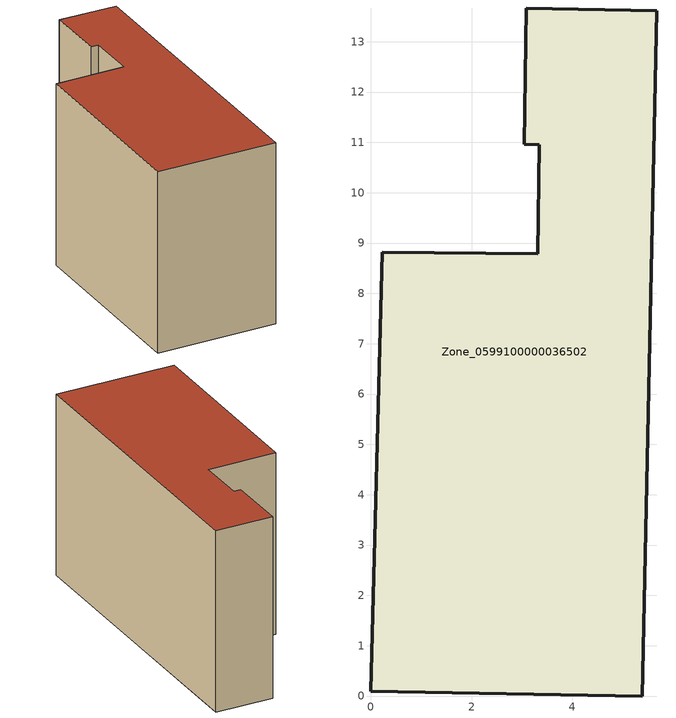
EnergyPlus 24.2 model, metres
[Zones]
Zone_0599100000036502
 floor ground (C_G): 0,0.09 0.23,8.82 3.32,8.79 3.35,10.95 3.05,10.96 3.09,13.67 5.68,13.62 5.39,0 z0
 wall outside (C_F): 0.23,8.82 0,0.09 5.39,0 5.68,13.62 3.09,13.67 3.05,10.96 3.35,10.95 3.32,8.79 0.23,8.82 z0:8.19
 roof outside (C_R): 3.35,10.95 3.32,8.79 0.23,8.82 0,0.09 5.39,0 5.68,13.62 3.09,13.67 3.05,10.96 z8.19
[BUILDING]
Pand.0599100000036502: North Axis=0; Terrain=City; Loads Convergence Tolerance Value=0.04; Temperature Convergence Tolerance Value=0.4; Solar Distribution=FullExterior; Maximum Number of Warmup Days=25; Minimum Number of Warmup Days=1
[Site:Location]
Rotterdam.The.Hague.AP_ZH_NLD Design_Conditions: Latitude=51.96; Longitude=4.45; Time Zone=1; Elevation=-4.5
[SITE:GROUNDTEMPERATURE:BUILDINGSURFACE]
18, 18, 18, 18, 18, 18, 18, 18, 18, 18, 18, 18
[MATERIAL] Thermal Absorptance=0.9; Solar Absorptance=0.7; Visible Absorptance=0.7
Name | Roughness | Thickness | Conductivity | Density | Specific Heat
G.TI.1975-1991 | MediumSmooth | 0.15 | 0.288461 | 540 | 1210
F.TI.1975-1991 | Rough | 0.3 | 0.230769 | 1920 | 840
R.TI.1975-1991 | MediumRough | 0.2 | 0.153846 | 1500 | 1000
[CONSTRUCTION]
C_G: G.TI.1975-1991
C_F: F.TI.1975-1991
C_R: R.TI.1975-1991
[ZONE]
Zone_0599100000036502: Type=1; Multiplier=1; Ceiling Height=Autocalculate; Volume=Autocalculate; Floor Area=autocalculate; Part of Total Floor Area=Yes
[ZONEINFILTRATION:DESIGNFLOWRATE]
Infil_Zone_0599100000036502: Zone or ZoneList or Space or SpaceList=Zone_0599100000036502; Schedule=AlwaysOn; Design Flow Rate Calculation Method=Flow/Area; Flow Rate per Floor Area=0.003; Constant Term Coefficient=1; Temperature Term Coefficient=0; Velocity Term Coefficient=0; Velocity Squared Term Coefficient=0
[HVACTEMPLATE:ZONE:IDEALLOADSAIRSYSTEM]
Zone_0599100000036502: Maximum Heating Supply Air Temperature=50; Minimum Cooling Supply Air Temperature=13; Maximum Heating Supply Air Humidity Ratio=0.0156; Minimum Cooling Supply Air Humidity Ratio=0.0077; Heating Limit=NoLimit; Cooling Limit=NoLimit; Dehumidification Control Type=ConstantSensibleHeatRatio; Cooling Sensible Heat Ratio=0.7; Dehumidification Setpoint=60; Humidification Control Type=None; Humidification Setpoint=30; Outdoor Air Method=None; Outdoor Air Flow Rate per Person=0.00944; Outdoor Air Flow Rate per Zone Floor Area=0; Outdoor Air Flow Rate per Zone=0; Demand Controlled Ventilation Type=None; Outdoor Air Economizer Type=NoEconomizer; Heat Recovery Type=None; Sensible Heat Recovery Effectiveness=0.7; Latent Heat Recovery Effectiveness=0.65
[ZONECONTROL:THERMOSTAT]
ThermostatControl_Zone_0599100000036502: Zone or ZoneList=Zone_0599100000036502; Control Type Schedule=DualSetpointControlType; Control 1=Thermostat_Zone_0599100000036502; Temperature Difference Between Cutout And Setpoint=0
[THERMOSTATSETPOINT:DUALSETPOINT]
Thermostat_Zone_0599100000036502: Heating Setpoint Temperature Schedule=HeatingSetpoint_Zone_0599100000036502; Cooling Setpoint Temperature Schedule=CoolingSetpoint_Zone_0599100000036502
[SCHEDULE:COMPACT]
HeatingSetpoint_Zone_0599100000036502: Through: 12/31, For: AllDays, Until: 24:00, 21
CoolingSetpoint_Zone_0599100000036502: Through: 12/31, For: AllDays, Until: 24:00, 24
DualSetpointControlType: Through: 12/31, For: AllDays, Until: 24:00, 4
AlwaysOn: Through: 12/31, For: AllDays, Until: 24:00, 1
